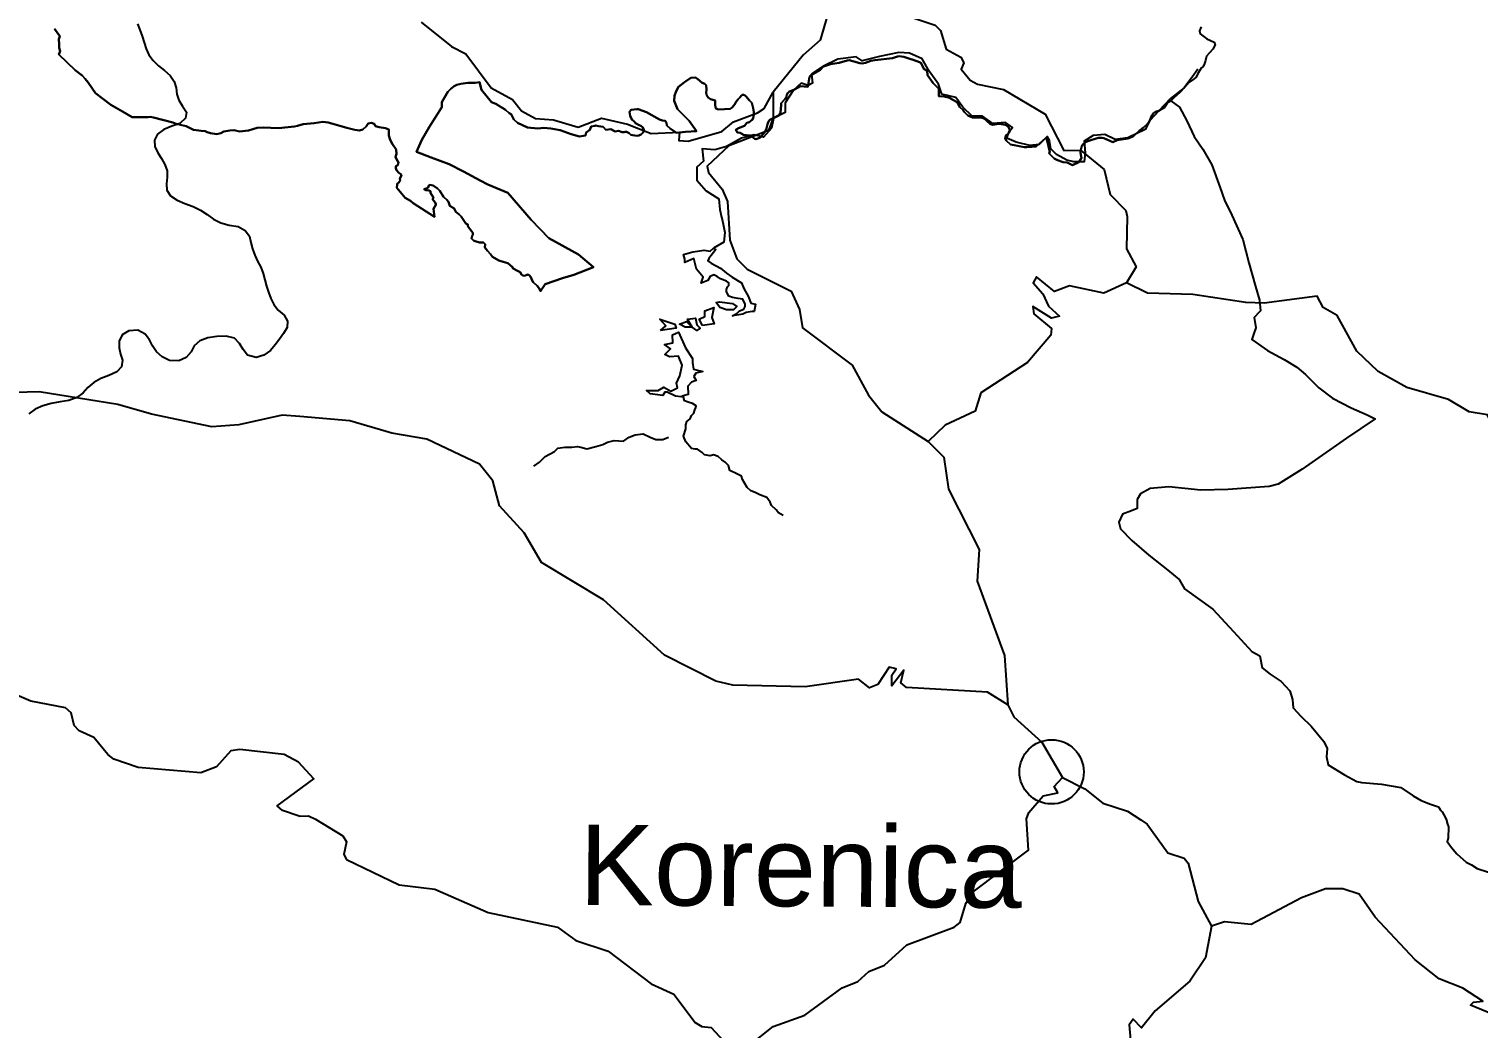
# Model space of a CAD drawing. Header units: metres. Extents: x 13.21 to 19.52, y 42.14 to 46.62.
# Drawn here: x 15.4171 to 15.8223, y 44.6767 to 44.9561 of the extents above; entities that cross this region are included whole.
import ezdxf

# ---------------------------------------------------------------- set-up
doc = ezdxf.new("R2010")
doc.units = ezdxf.units.M
doc.header["$MEASUREMENT"] = 0
for name, color, linetype in [('CESTE', 5, 'Continuous'), ('grad_manji', 1, 'Continuous'), ('hr', 9, 'Continuous'), ('naziv_manji', 1, 'Continuous'), ('PRUGE', 7, 'Continuous'), ('RIJEKE', 4, 'Continuous')]:
    doc.layers.add(name, color=color, linetype=linetype)
doc.styles.get("Standard").update_dxf_attribs({"font": 'arial.ttf'})

msp = doc.modelspace()

# ---------------------------------------------------------------- linework, layer by layer
at = {"layer": 'CESTE'}
for points in [[(15.64665, 44.97354), (15.64246, 44.96705), (15.63838, 44.953), (15.63358, 44.94882), (15.62522, 44.93842)], [(15.64665, 44.97354), (15.65305, 44.97079), (15.65511, 44.9656), (15.65913, 44.96105), (15.67047, 44.95715), (15.67196, 44.95568), (15.67354, 44.95046), (15.67767, 44.94822), (15.67854, 44.94667), (15.67779, 44.94486), (15.6803, 44.94183), (15.68231, 44.94071), (15.68957, 44.93922), (15.70123, 44.93229), (15.70644, 44.9221), (15.71116, 44.92221), (15.71774, 44.9168), (15.71948, 44.90983), (15.72382, 44.9054), (15.72422, 44.90367), (15.72404, 44.89464), (15.72673, 44.88956), (15.724, 44.88514)], [(15.52681, 44.95805), (15.53523, 44.95125), (15.5393, 44.94921), (15.54635, 44.93966), (15.55234, 44.93642), (15.5548, 44.93321), (15.55874, 44.93109), (15.56375, 44.93072), (15.57066, 44.92867), (15.57719, 44.93117), (15.5845, 44.92948), (15.59106, 44.92693), (15.59896, 44.9273), (15.59879, 44.92493), (15.60141, 44.92476), (15.61083, 44.92742), (15.61407, 44.93014), (15.6208, 44.93266), (15.62268, 44.93389), (15.62522, 44.93842)], [(15.62522, 44.93842), (15.62517, 44.93123), (15.6239, 44.92775), (15.61279, 44.92346), (15.60678, 44.91772), (15.60707, 44.91594), (15.6109, 44.91128), (15.6124, 44.90785), (15.61311, 44.89709), (15.61506, 44.89187), (15.61791, 44.88896), (15.63021, 44.88283), (15.63253, 44.87769), (15.63336, 44.87253), (15.64733, 44.86207), (15.65182, 44.85368), (15.65555, 44.849), (15.66856, 44.84074)], [(15.724, 44.88514), (15.71765, 44.88219), (15.7081, 44.88425), (15.70391, 44.88274), (15.6988, 44.88677), (15.69788, 44.88514), (15.70063, 44.88207), (15.7022, 44.87863), (15.70525, 44.8758), (15.70305, 44.87522), (15.69783, 44.87846), (15.69808, 44.87643), (15.70302, 44.87234), (15.70288, 44.87052), (15.6963, 44.86287), (15.68331, 44.85439), (15.68172, 44.84921), (15.67326, 44.84529), (15.66856, 44.84074)], [(15.87646, 44.81726), (15.86899, 44.81624), (15.86574, 44.82096), (15.83208, 44.83345), (15.82495, 44.84816), (15.8198, 44.84901), (15.81409, 44.85251), (15.80241, 44.85588), (15.79441, 44.8603), (15.78839, 44.86599), (15.78294, 44.87599), (15.77902, 44.87821), (15.77734, 44.88143), (15.76247, 44.87942), (15.75742, 44.87965), (15.74258, 44.88188), (15.72989, 44.88224), (15.724, 44.88514)], [(15.49286, 44.84771), (15.48789, 44.84808), (15.47577, 44.84544), (15.46822, 44.84484), (15.45132, 44.84836), (15.44198, 44.85113), (15.41995, 44.85468), (15.40982, 44.85438), (15.40316, 44.85187), (15.39367, 44.84954), (15.39141, 44.85006), (15.39031, 44.85185), (15.38833, 44.85237), (15.38127, 44.85015), (15.37622, 44.85001), (15.37139, 44.85104), (15.36521, 44.85408), (15.35808, 44.85589), (15.34722, 44.86056), (15.33649, 44.85812)], [(15.69085, 44.76713), (15.68509, 44.77063), (15.66251, 44.7719), (15.66088, 44.77328), (15.66172, 44.77682), (15.65834, 44.77243), (15.65841, 44.77536), (15.65959, 44.77711), (15.65764, 44.7776), (15.65445, 44.77277), (15.65217, 44.77188), (15.64904, 44.7743), (15.63416, 44.77216), (15.61395, 44.77261), (15.60917, 44.77368), (15.59477, 44.78095), (15.57775, 44.7965), (15.56038, 44.80691), (15.55553, 44.81518), (15.54863, 44.82272), (15.54676, 44.82971), (15.54312, 44.83439), (15.52839, 44.84144), (15.51857, 44.84311), (15.50686, 44.84652), (15.49286, 44.84771)], [(15.66856, 44.84074), (15.67296, 44.83636), (15.67427, 44.82744), (15.68278, 44.81057), (15.68224, 44.80171), (15.68988, 44.78084), (15.69085, 44.76713)], [(15.49262, 44.7359), (15.488, 44.73756), (15.48652, 44.73883), (15.49671, 44.74638), (15.49242, 44.75101), (15.48843, 44.75321), (15.47608, 44.75463), (15.47354, 44.75418), (15.46952, 44.74971), (15.46516, 44.74808), (15.44762, 44.74958), (15.4408, 44.75192), (15.43911, 44.75321), (15.43525, 44.75792), (15.43114, 44.75981), (15.42977, 44.76129), (15.42888, 44.76486), (15.42728, 44.76623), (15.41761, 44.76815), (15.4111, 44.77092)], [(15.69085, 44.76713), (15.69253, 44.76376), (15.70033, 44.75668), (15.70613, 44.74674)], [(15.61123, 44.67324), (15.6184, 44.67175), (15.62517, 44.67712), (15.6341, 44.68031), (15.64447, 44.68796), (15.64885, 44.6897), (15.65198, 44.69245), (15.65637, 44.69429), (15.66258, 44.69992), (15.67584, 44.70488), (15.67748, 44.70621), (15.67906, 44.71148), (15.68116, 44.71477), (15.69664, 44.72643), (15.696, 44.73524), (15.69672, 44.73696), (15.70067, 44.74163), (15.70476, 44.74249), (15.70376, 44.74425), (15.70613, 44.74674)], [(15.70613, 44.74674), (15.71232, 44.74362), (15.71735, 44.7396), (15.72424, 44.73736), (15.72801, 44.73495), (15.72979, 44.7337), (15.73558, 44.72573), (15.7401, 44.72417), (15.74126, 44.72276), (15.744, 44.71205), (15.74776, 44.70514)], [(15.49262, 44.7359), (15.49523, 44.736), (15.49724, 44.73512), (15.50489, 44.73048), (15.50589, 44.72878), (15.50514, 44.72519), (15.50588, 44.72386), (15.5206, 44.71678), (15.53055, 44.71556), (15.54551, 44.70901), (15.56489, 44.7049), (15.57, 44.70113), (15.57909, 44.69817), (15.59105, 44.689), (15.59744, 44.68612), (15.6034, 44.67824), (15.60527, 44.67712), (15.60787, 44.67684), (15.61123, 44.67324)], [(15.82927, 44.67936), (15.82024, 44.68308), (15.82106, 44.68392), (15.82362, 44.68421), (15.81802, 44.68784), (15.81142, 44.69046), (15.80476, 44.69579), (15.79353, 44.7077), (15.78902, 44.7141), (15.78452, 44.71565), (15.77962, 44.71562), (15.77293, 44.7131), (15.75882, 44.70561), (15.75137, 44.70636), (15.74776, 44.70514)], [(15.74776, 44.70514), (15.7461, 44.69629), (15.74169, 44.68981), (15.73203, 44.68153), (15.72822, 44.67675), (15.72585, 44.67919), (15.72473, 44.67758), (15.72525, 44.67226)]]:
    msp.add_lwpolyline(points, dxfattribs=at)
at = {"layer": 'grad_manji'}
msp.add_circle((15.70306, 44.74833), 0.00898, dxfattribs=at)
at = {"layer": 'hr'}
for points in [[(15.74488, 44.95669), (15.74443, 44.95559), (15.74464, 44.95481), (15.74645, 44.95339), (15.74849, 44.95244), (15.74881, 44.95169), (15.74812, 44.95051), (15.7472, 44.94949), (15.7464, 44.94848), (15.74606, 44.94735), (15.74577, 44.94644), (15.74548, 44.94565), (15.74491, 44.94518), (15.74441, 44.94445), (15.74388, 44.94348), (15.74352, 44.94267), (15.74258, 44.9419), (15.74141, 44.94114), (15.74033, 44.93985), (15.73896, 44.93832), (15.73722, 44.93683), (15.73642, 44.93599), (15.73549, 44.93557), (15.73521, 44.93498), (15.73465, 44.9342), (15.73382, 44.93366), (15.73309, 44.93327), (15.73215, 44.93291), (15.73153, 44.93256), (15.73114, 44.93199), (15.73092, 44.9316), (15.7306, 44.93074), (15.73035, 44.93028), (15.73022, 44.93007), (15.72977, 44.92952), (15.72875, 44.92861), (15.7275, 44.92766), (15.72621, 44.92647), (15.7258, 44.92602), (15.72509, 44.92574), (15.72433, 44.92552), (15.72136, 44.92506), (15.72019, 44.92449), (15.71764, 44.92559), (15.71716, 44.92567), (15.71616, 44.9257), (15.71552, 44.92548), (15.71378, 44.92496), (15.71277, 44.92454), (15.71184, 44.92392), (15.71148, 44.92348), (15.71119, 44.9223), (15.71111, 44.92159), (15.71119, 44.92094), (15.71141, 44.92009), (15.71069, 44.91887), (15.7089, 44.91803), (15.70742, 44.91875), (15.70632, 44.91886), (15.7047, 44.91941), (15.70377, 44.91986), (15.70241, 44.92127), (15.70255, 44.92184), (15.70219, 44.92329), (15.7016, 44.92555), (15.70132, 44.92562), (15.69877, 44.92321), (15.69753, 44.9232), (15.69617, 44.92308), (15.69543, 44.92311), (15.69303, 44.92349), (15.69156, 44.92377), (15.69032, 44.92498), (15.69005, 44.92559), (15.6903, 44.9263), (15.69072, 44.92661), (15.69142, 44.92741), (15.69115, 44.92835), (15.69081, 44.92889), (15.69017, 44.92929), (15.68828, 44.92961), (15.68661, 44.92935), (15.68582, 44.92958), (15.68487, 44.93047), (15.6843, 44.93096), (15.68391, 44.93116), (15.68351, 44.93124), (15.68098, 44.93138), (15.67962, 44.93192), (15.67863, 44.93291), (15.67825, 44.93354), (15.67743, 44.93424), (15.67669, 44.93562), (15.67547, 44.93628), (15.67447, 44.93688), (15.67292, 44.9372), (15.67157, 44.93733), (15.67153, 44.93939), (15.66992, 44.94096), (15.66833, 44.94318), (15.66824, 44.94438), (15.66741, 44.94492), (15.66714, 44.94531), (15.66657, 44.94652), (15.66609, 44.94684), (15.66438, 44.94748), (15.66409, 44.9476), (15.66373, 44.94773), (15.66171, 44.94833), (15.66042, 44.94851), (15.65998, 44.94844), (15.65859, 44.94801), (15.65366, 44.94742), (15.65251, 44.94719), (15.651, 44.9467), (15.65009, 44.94646), (15.64948, 44.94654), (15.64645, 44.94739), (15.64593, 44.94734), (15.64361, 44.9467), (15.64119, 44.94627), (15.63931, 44.94564), (15.63841, 44.94474), (15.63713, 44.94391), (15.63564, 44.94314), (15.63543, 44.94275), (15.63539, 44.9427), (15.63487, 44.93992), (15.63288, 44.94017), (15.63121, 44.93922), (15.62955, 44.93852), (15.62931, 44.93831), (15.62899, 44.93767), (15.62881, 44.93697), (15.6285, 44.9365), (15.62748, 44.93534), (15.62747, 44.9348), (15.62721, 44.93281), (15.6271, 44.93244), (15.62672, 44.93196), (15.62427, 44.93067), (15.62391, 44.93026), (15.62364, 44.92953), (15.62337, 44.92826), (15.62332, 44.92817), (15.6227, 44.92704), (15.62214, 44.92647), (15.62155, 44.92581), (15.62092, 44.92545), (15.62034, 44.92533), (15.6201, 44.92538), (15.61883, 44.9263), (15.61773, 44.92638), (15.61693, 44.92648), (15.61598, 44.92712), (15.61522, 44.9272), (15.61474, 44.92791), (15.61547, 44.92835), (15.61718, 44.92903), (15.61783, 44.92984), (15.61817, 44.92993), (15.61847, 44.93004), (15.61875, 44.93021), (15.61899, 44.93042), (15.6193, 44.93073), (15.61958, 44.9312), (15.61973, 44.93163), (15.6198, 44.93203), (15.6198, 44.93283), (15.61963, 44.93402), (15.61921, 44.93548), (15.61856, 44.9361), (15.61751, 44.93737), (15.61735, 44.9375), (15.61686, 44.93768), (15.61657, 44.93768), (15.61637, 44.93751), (15.61592, 44.93697), (15.6154, 44.93645), (15.61474, 44.93562), (15.61451, 44.93511), (15.61373, 44.93415), (15.61347, 44.93396), (15.61318, 44.93381), (15.60998, 44.93358), (15.60966, 44.93366), (15.60946, 44.93377), (15.60916, 44.93387), (15.60896, 44.93482), (15.60894, 44.93609), (15.60867, 44.93622), (15.60763, 44.93649), (15.60699, 44.93696), (15.60664, 44.93748), (15.60649, 44.93826), (15.60652, 44.93916), (15.60643, 44.94041), (15.60613, 44.94079), (15.60533, 44.94103), (15.60415, 44.94209), (15.60347, 44.94253), (15.60219, 44.94249), (15.60044, 44.94128), (15.59877, 44.93998), (15.59804, 44.93876), (15.59764, 44.9374), (15.59749, 44.936), (15.59847, 44.93372), (15.60168, 44.93045), (15.60375, 44.92755), (15.60065, 44.9274), (15.59813, 44.92707), (15.59644, 44.92825), (15.59549, 44.92916), (15.59533, 44.92987), (15.59499, 44.93041), (15.59429, 44.93054), (15.59344, 44.93079), (15.58981, 44.93285), (15.58747, 44.93366), (15.58705, 44.93372), (15.58546, 44.93352), (15.58501, 44.93297), (15.58525, 44.93186), (15.58569, 44.93085), (15.58621, 44.93036), (15.58638, 44.93013), (15.58667, 44.92982), (15.58704, 44.92957), (15.58731, 44.9294), (15.58771, 44.92927), (15.58816, 44.92901), (15.58862, 44.92871), (15.58894, 44.92822), (15.58903, 44.92801), (15.58901, 44.92774), (15.58898, 44.92748), (15.58875, 44.92712), (15.58846, 44.92681), (15.58828, 44.92664), (15.58797, 44.9265), (15.5876, 44.92635), (15.58724, 44.92625), (15.5865, 44.92629), (15.58585, 44.92638), (15.58544, 44.92656), (15.58519, 44.92673), (15.58496, 44.92694), (15.58475, 44.92711), (15.58438, 44.9273), (15.58416, 44.92736), (15.58384, 44.92735), (15.58349, 44.92729), (15.58299, 44.92729), (15.58196, 44.92761), (15.58098, 44.92745), (15.57985, 44.92807), (15.57839, 44.92794), (15.57764, 44.92875), (15.5764, 44.9289), (15.57557, 44.92909), (15.57533, 44.92907), (15.57427, 44.92882), (15.57394, 44.9279), (15.57292, 44.92717), (15.57273, 44.92629), (15.57103, 44.92601), (15.56867, 44.9267), (15.56563, 44.92786), (15.56304, 44.92827), (15.5611, 44.92846), (15.55943, 44.92831), (15.55646, 44.9286), (15.55366, 44.92991), (15.55265, 44.93078), (15.55191, 44.93226), (15.55142, 44.93258), (15.55036, 44.93347), (15.54765, 44.93522), (15.54639, 44.93563), (15.54368, 44.93911), (15.54311, 44.94128), (15.54305, 44.94125), (15.54187, 44.94108), (15.53978, 44.94103), (15.53783, 44.94082), (15.53674, 44.9405), (15.53596, 44.94017), (15.53502, 44.93939), (15.53423, 44.93859), (15.53329, 44.93699), (15.53259, 44.93562), (15.53258, 44.93425), (15.52901, 44.92869), (15.52697, 44.92512), (15.52547, 44.92179), (15.52955, 44.92017), (15.53458, 44.91833), (15.5386, 44.91623), (15.54324, 44.91372), (15.54545, 44.91261), (15.55096, 44.91025), (15.55751, 44.90274), (15.56251, 44.89765), (15.57074, 44.89304), (15.57498, 44.8895), (15.56948, 44.88737), (15.56631, 44.88645), (15.56145, 44.88474), (15.56018, 44.88281), (15.55985, 44.8834), (15.55919, 44.88433), (15.55813, 44.88533), (15.55784, 44.8858), (15.55741, 44.88671), (15.55706, 44.88722), (15.55672, 44.88747), (15.55642, 44.88739), (15.55621, 44.88738), (15.55592, 44.88716), (15.55554, 44.88712), (15.55518, 44.88717), (15.55485, 44.8875), (15.55446, 44.88814), (15.55366, 44.88849), (15.55249, 44.88912), (15.55221, 44.88962), (15.55104, 44.89058), (15.54972, 44.89096), (15.54852, 44.89139), (15.5467, 44.89242), (15.54612, 44.89313), (15.54528, 44.89404), (15.54461, 44.89498), (15.54465, 44.89592), (15.54418, 44.89644), (15.54362, 44.89638), (15.54304, 44.89638), (15.54191, 44.89677), (15.54144, 44.89696), (15.541, 44.89733), (15.54086, 44.89755), (15.54101, 44.89824), (15.5412, 44.89854), (15.54124, 44.8989), (15.5412, 44.89911), (15.54098, 44.89944), (15.53997, 44.90069), (15.53979, 44.901), (15.53983, 44.9014), (15.53928, 44.90171), (15.53798, 44.90364), (15.53737, 44.90421), (15.53645, 44.90494), (15.53602, 44.90587), (15.53479, 44.90662), (15.53439, 44.90779), (15.53392, 44.90832), (15.53298, 44.90914), (15.53194, 44.91088), (15.53135, 44.9115), (15.53012, 44.91238), (15.52917, 44.9125), (15.52895, 44.91234), (15.52869, 44.91179), (15.52843, 44.91158), (15.52762, 44.91132), (15.52802, 44.91103), (15.52893, 44.91093), (15.52934, 44.91078), (15.52941, 44.91058), (15.52941, 44.91034), (15.53015, 44.90912), (15.53023, 44.9089), (15.5299, 44.90857), (15.53066, 44.90758), (15.53087, 44.90715), (15.53087, 44.90694), (15.5302, 44.90584), (15.53045, 44.90359), (15.52455, 44.90742), (15.52381, 44.90806), (15.52233, 44.90894), (15.52, 44.91166), (15.52004, 44.91259), (15.52012, 44.91295), (15.52053, 44.91323), (15.52087, 44.91376), (15.52079, 44.91432), (15.52125, 44.91519), (15.52105, 44.91549), (15.52051, 44.91586), (15.51987, 44.91664), (15.51966, 44.91719), (15.51966, 44.91776), (15.52025, 44.91804), (15.52046, 44.91881), (15.51989, 44.91967), (15.51956, 44.92037), (15.5199, 44.92121), (15.51981, 44.9224), (15.51873, 44.92389), (15.51814, 44.92509), (15.51776, 44.92636), (15.51777, 44.92805), (15.51678, 44.92834), (15.515, 44.92869), (15.51401, 44.92898), (15.5136, 44.92961), (15.51284, 44.9299), (15.51193, 44.92969), (15.51134, 44.92886), (15.51044, 44.928), (15.50953, 44.92774), (15.50817, 44.92789), (15.50597, 44.92852), (15.50075, 44.92995), (15.49925, 44.93017), (15.49686, 44.92976), (15.49478, 44.92956), (15.49376, 44.92952), (15.4922, 44.92907), (15.49132, 44.92885), (15.4869, 44.92843), (15.48257, 44.92855), (15.48091, 44.92851), (15.47965, 44.92806), (15.47845, 44.92773), (15.47601, 44.92747), (15.47451, 44.92786), (15.47436, 44.92785), (15.47324, 44.92776), (15.47159, 44.92742), (15.47072, 44.92698), (15.4696, 44.9267), (15.46787, 44.927), (15.46693, 44.92722), (15.46638, 44.92756), (15.4652, 44.92768), (15.46319, 44.92794), (15.46306, 44.92796), (15.46102, 44.92898), (15.45826, 44.92956), (15.45733, 44.93001), (15.45189, 44.93137), (15.45101, 44.93154), (15.45047, 44.93148), (15.44597, 44.93144), (15.44323, 44.93308), (15.44, 44.93494), (15.43764, 44.93664), (15.43569, 44.93821), (15.43483, 44.9394), (15.43365, 44.94119), (15.4328, 44.94219), (15.432, 44.94312), (15.43005, 44.94462), (15.42544, 44.94901), (15.42584, 44.9499), (15.42552, 44.95086), (15.42553, 44.95187), (15.42547, 44.95332), (15.4257, 44.95411), (15.42421, 44.95614)], [(15.42421, 44.95614), (15.4257, 44.95411), (15.42547, 44.95332), (15.42553, 44.95187), (15.42552, 44.95086), (15.42584, 44.9499), (15.42544, 44.94901), (15.43005, 44.94462), (15.432, 44.94312), (15.4328, 44.94219), (15.43365, 44.94119), (15.43483, 44.9394), (15.43569, 44.93821), (15.43764, 44.93664), (15.44, 44.93494), (15.44323, 44.93308), (15.44597, 44.93144), (15.45047, 44.93148), (15.45101, 44.93154), (15.45189, 44.93137), (15.45733, 44.93001), (15.45826, 44.92956), (15.46102, 44.92898), (15.46306, 44.92796), (15.46319, 44.92794), (15.4652, 44.92768), (15.46638, 44.92756), (15.46693, 44.92722), (15.46787, 44.927), (15.4696, 44.9267), (15.47072, 44.92698), (15.47159, 44.92742), (15.47324, 44.92776), (15.47436, 44.92785), (15.47451, 44.92786), (15.47601, 44.92747), (15.47845, 44.92773), (15.47965, 44.92806), (15.48091, 44.92851), (15.48257, 44.92855), (15.4869, 44.92843), (15.49132, 44.92885), (15.4922, 44.92907), (15.49376, 44.92952), (15.49478, 44.92956), (15.49686, 44.92976), (15.49925, 44.93017), (15.50075, 44.92995), (15.50597, 44.92852), (15.50817, 44.92789), (15.50953, 44.92774), (15.51044, 44.928), (15.51134, 44.92886), (15.51193, 44.92969), (15.51284, 44.9299), (15.5136, 44.92961), (15.51401, 44.92898), (15.515, 44.92869), (15.51678, 44.92834), (15.51777, 44.92805), (15.51776, 44.92636), (15.51814, 44.92509), (15.51873, 44.92389), (15.51981, 44.9224), (15.5199, 44.92121), (15.51956, 44.92037), (15.51989, 44.91967), (15.52046, 44.91881), (15.52025, 44.91804), (15.51966, 44.91776), (15.51966, 44.91719), (15.51987, 44.91664), (15.52051, 44.91586), (15.52105, 44.91549), (15.52125, 44.91519), (15.52079, 44.91432), (15.52087, 44.91376), (15.52053, 44.91323), (15.52012, 44.91295), (15.52004, 44.91259), (15.52, 44.91166), (15.52233, 44.90894), (15.52381, 44.90806), (15.52455, 44.90742), (15.53045, 44.90359), (15.5302, 44.90584), (15.53087, 44.90694), (15.53087, 44.90715), (15.53066, 44.90758), (15.5299, 44.90857), (15.53023, 44.9089), (15.53015, 44.90912), (15.52941, 44.91034), (15.52941, 44.91058), (15.52934, 44.91078), (15.52893, 44.91093), (15.52802, 44.91103), (15.52762, 44.91132), (15.52843, 44.91158), (15.52869, 44.91179), (15.52895, 44.91234), (15.52917, 44.9125), (15.53012, 44.91238), (15.53135, 44.9115), (15.53194, 44.91088), (15.53298, 44.90914), (15.53392, 44.90832), (15.53439, 44.90779), (15.53479, 44.90662), (15.53602, 44.90587), (15.53645, 44.90494), (15.53737, 44.90421), (15.53798, 44.90364), (15.53928, 44.90171), (15.53983, 44.9014), (15.53979, 44.901), (15.53997, 44.90069), (15.54098, 44.89944), (15.5412, 44.89911), (15.54124, 44.8989), (15.5412, 44.89854), (15.54101, 44.89824), (15.54086, 44.89755), (15.541, 44.89733), (15.54144, 44.89696), (15.54191, 44.89677), (15.54304, 44.89638), (15.54362, 44.89638), (15.54418, 44.89644), (15.54465, 44.89592), (15.54461, 44.89498), (15.54528, 44.89404), (15.54612, 44.89313), (15.5467, 44.89242), (15.54852, 44.89139), (15.54972, 44.89096), (15.55104, 44.89058), (15.55221, 44.88962), (15.55249, 44.88912), (15.55366, 44.88849), (15.55446, 44.88814), (15.55485, 44.8875), (15.55518, 44.88717), (15.55554, 44.88712), (15.55592, 44.88716), (15.55621, 44.88738), (15.55642, 44.88739), (15.55672, 44.88747), (15.55706, 44.88722), (15.55741, 44.88671), (15.55784, 44.8858), (15.55813, 44.88533), (15.55919, 44.88433), (15.55985, 44.8834), (15.56018, 44.88281), (15.56145, 44.88474), (15.56631, 44.88645), (15.56948, 44.88737), (15.57498, 44.8895), (15.57074, 44.89304), (15.56251, 44.89765), (15.55751, 44.90274), (15.55096, 44.91025), (15.54545, 44.91261), (15.54324, 44.91372), (15.5386, 44.91623), (15.53458, 44.91833), (15.52955, 44.92017), (15.52547, 44.92179), (15.52697, 44.92512), (15.52901, 44.92869), (15.53258, 44.93425), (15.53259, 44.93562), (15.53329, 44.93699), (15.53423, 44.93859), (15.53502, 44.93939), (15.53596, 44.94017), (15.53674, 44.9405), (15.53783, 44.94082), (15.53978, 44.94103), (15.54187, 44.94108), (15.54305, 44.94125), (15.54311, 44.94128), (15.54368, 44.93911), (15.54639, 44.93563), (15.54765, 44.93522), (15.55036, 44.93347), (15.55142, 44.93258), (15.55191, 44.93226), (15.55265, 44.93078), (15.55366, 44.92991), (15.55646, 44.9286), (15.55943, 44.92831), (15.5611, 44.92846), (15.56304, 44.92827), (15.56563, 44.92786), (15.56867, 44.9267), (15.57103, 44.92601), (15.57273, 44.92629), (15.57292, 44.92717), (15.57394, 44.9279), (15.57427, 44.92882), (15.57533, 44.92907), (15.57557, 44.92909), (15.5764, 44.9289), (15.57764, 44.92875), (15.57839, 44.92794), (15.57985, 44.92807), (15.58098, 44.92745), (15.58196, 44.92761), (15.58299, 44.92729), (15.58349, 44.92729), (15.58384, 44.92735), (15.58416, 44.92736), (15.58438, 44.9273), (15.58475, 44.92711), (15.58496, 44.92694), (15.58519, 44.92673), (15.58544, 44.92656), (15.58585, 44.92638), (15.5865, 44.92629), (15.58724, 44.92625), (15.5876, 44.92635), (15.58797, 44.9265), (15.58828, 44.92664), (15.58846, 44.92681), (15.58875, 44.92712), (15.58898, 44.92748), (15.58901, 44.92774), (15.58903, 44.92801), (15.58894, 44.92822), (15.58862, 44.92871), (15.58816, 44.92901), (15.58771, 44.92927), (15.58731, 44.9294), (15.58704, 44.92957), (15.58667, 44.92982), (15.58638, 44.93013), (15.58621, 44.93036), (15.58569, 44.93085), (15.58525, 44.93186), (15.58501, 44.93297), (15.58546, 44.93352), (15.58705, 44.93372), (15.58747, 44.93366), (15.58981, 44.93285), (15.59344, 44.93079), (15.59429, 44.93054), (15.59499, 44.93041), (15.59533, 44.92987), (15.59549, 44.92916), (15.59644, 44.92825), (15.59813, 44.92707), (15.60065, 44.9274), (15.60375, 44.92755), (15.60168, 44.93045), (15.59847, 44.93372), (15.59749, 44.936), (15.59764, 44.9374), (15.59804, 44.93876), (15.59877, 44.93998), (15.60044, 44.94128), (15.60219, 44.94249), (15.60347, 44.94253), (15.60415, 44.94209), (15.60533, 44.94103), (15.60613, 44.94079), (15.60643, 44.94041), (15.60652, 44.93916), (15.60649, 44.93826), (15.60664, 44.93748), (15.60699, 44.93696), (15.60763, 44.93649), (15.60867, 44.93622), (15.60894, 44.93609), (15.60896, 44.93482), (15.60916, 44.93387), (15.60946, 44.93377), (15.60966, 44.93366), (15.60998, 44.93358), (15.61318, 44.93381), (15.61347, 44.93396), (15.61373, 44.93415), (15.61451, 44.93511), (15.61474, 44.93562), (15.6154, 44.93645), (15.61592, 44.93697), (15.61637, 44.93751), (15.61657, 44.93768), (15.61686, 44.93768), (15.61735, 44.9375), (15.61751, 44.93737), (15.61856, 44.9361), (15.61921, 44.93548), (15.61963, 44.93402), (15.6198, 44.93283), (15.6198, 44.93203), (15.61973, 44.93163), (15.61958, 44.9312), (15.6193, 44.93073), (15.61899, 44.93042), (15.61875, 44.93021), (15.61847, 44.93004), (15.61817, 44.92993), (15.61783, 44.92984), (15.61718, 44.92903), (15.61547, 44.92835), (15.61474, 44.92791), (15.61522, 44.9272), (15.61598, 44.92712), (15.61693, 44.92648), (15.61773, 44.92638), (15.61883, 44.9263), (15.6201, 44.92538), (15.62034, 44.92533), (15.62092, 44.92545), (15.62155, 44.92581), (15.62214, 44.92647), (15.6227, 44.92704), (15.62332, 44.92817), (15.62337, 44.92826), (15.62364, 44.92953), (15.62391, 44.93026), (15.62427, 44.93067), (15.62672, 44.93196), (15.6271, 44.93244), (15.62721, 44.93281), (15.62747, 44.9348), (15.62748, 44.93534), (15.6285, 44.9365), (15.62881, 44.93697), (15.62899, 44.93767), (15.62931, 44.93831), (15.62955, 44.93852), (15.63121, 44.93922), (15.63288, 44.94017), (15.63487, 44.93992), (15.63539, 44.9427), (15.63543, 44.94275), (15.63564, 44.94314), (15.63713, 44.94391), (15.63841, 44.94474), (15.63931, 44.94564), (15.64119, 44.94627), (15.64361, 44.9467), (15.64593, 44.94734), (15.64645, 44.94739), (15.64948, 44.94654), (15.65009, 44.94646), (15.651, 44.9467), (15.65251, 44.94719), (15.65366, 44.94742), (15.65859, 44.94801), (15.65998, 44.94844), (15.66042, 44.94851), (15.66171, 44.94833), (15.66373, 44.94773), (15.66409, 44.9476), (15.66438, 44.94748), (15.66609, 44.94684), (15.66657, 44.94652), (15.66714, 44.94531), (15.66741, 44.94492), (15.66824, 44.94438), (15.66833, 44.94318), (15.66992, 44.94096), (15.67153, 44.93939), (15.67157, 44.93733), (15.67292, 44.9372), (15.67447, 44.93688), (15.67547, 44.93628), (15.67669, 44.93562), (15.67743, 44.93424), (15.67825, 44.93354), (15.67863, 44.93291), (15.67962, 44.93192), (15.68098, 44.93138), (15.68351, 44.93124), (15.68391, 44.93116), (15.6843, 44.93096), (15.68487, 44.93047), (15.68582, 44.92958), (15.68661, 44.92935), (15.68828, 44.92961), (15.69017, 44.92929), (15.69081, 44.92889), (15.69115, 44.92835), (15.69142, 44.92741), (15.69072, 44.92661), (15.6903, 44.9263), (15.69005, 44.92559), (15.69032, 44.92498), (15.69156, 44.92377), (15.69303, 44.92349), (15.69543, 44.92311), (15.69617, 44.92308), (15.69753, 44.9232), (15.69877, 44.92321), (15.70132, 44.92562), (15.7016, 44.92555), (15.70219, 44.92329), (15.70255, 44.92184), (15.70241, 44.92127), (15.70377, 44.91986), (15.7047, 44.91941), (15.70632, 44.91886), (15.70742, 44.91875), (15.7089, 44.91803), (15.71069, 44.91887), (15.71141, 44.92009), (15.71119, 44.92094), (15.71111, 44.92159), (15.71119, 44.9223), (15.71148, 44.92348), (15.71184, 44.92392), (15.71277, 44.92454), (15.71378, 44.92496), (15.71552, 44.92548), (15.71616, 44.9257), (15.71716, 44.92567), (15.71764, 44.92559), (15.72019, 44.92449), (15.72136, 44.92506), (15.72433, 44.92552), (15.72509, 44.92574), (15.7258, 44.92602), (15.72621, 44.92647), (15.7275, 44.92766), (15.72875, 44.92861), (15.72977, 44.92952), (15.73022, 44.93007), (15.73035, 44.93028), (15.7306, 44.93074), (15.73092, 44.9316), (15.73114, 44.93199), (15.73153, 44.93256), (15.73215, 44.93291), (15.73309, 44.93327), (15.73382, 44.93366), (15.73465, 44.9342), (15.73521, 44.93498), (15.73549, 44.93557), (15.73642, 44.93599), (15.7388, 44.93428), (15.74087, 44.93039), (15.74288, 44.92606), (15.74534, 44.92253), (15.74784, 44.9181), (15.75016, 44.91174), (15.75138, 44.90821), (15.75342, 44.90403), (15.75655, 44.89723), (15.75824, 44.89069), (15.76007, 44.88412), (15.76116, 44.88029), (15.76144, 44.87731), (15.76108, 44.87689), (15.75974, 44.87545), (15.76016, 44.87256), (15.75955, 44.87069), (15.75908, 44.86927), (15.76343, 44.86622), (15.76805, 44.86364), (15.77162, 44.86151), (15.77409, 44.85952), (15.77778, 44.85579), (15.78164, 44.8529), (15.78687, 44.8502), (15.79134, 44.84817), (15.79354, 44.84704), (15.78555, 44.84168), (15.77317, 44.83302), (15.76642, 44.8288), (15.76392, 44.82815), (15.75233, 44.82728), (15.74478, 44.82715), (15.73583, 44.82803), (15.73059, 44.82758), (15.72794, 44.82614), (15.72701, 44.82453), (15.72699, 44.82202), (15.7254, 44.82134), (15.72288, 44.8204), (15.72185, 44.81814), (15.7223, 44.81628), (15.72546, 44.81309), (15.73024, 44.80898), (15.73558, 44.80471), (15.73872, 44.80211), (15.7402, 44.79957), (15.74814, 44.79384), (15.75397, 44.78759), (15.75906, 44.78201), (15.76126, 44.78078), (15.76192, 44.77748), (15.7642, 44.77569), (15.76724, 44.77364), (15.76971, 44.77101), (15.7704, 44.76862), (15.77058, 44.76626), (15.77278, 44.76396), (15.77563, 44.76114), (15.77915, 44.7568), (15.78008, 44.75488), (15.77996, 44.7525), (15.78039, 44.75027), (15.785, 44.74753), (15.78844, 44.74565), (15.78984, 44.74534), (15.79528, 44.74491), (15.80068, 44.74392), (15.80418, 44.74166), (15.80639, 44.74029), (15.80897, 44.73931), (15.81122, 44.73854), (15.8117, 44.73782), (15.81194, 44.73755), (15.81226, 44.73718), (15.81276, 44.73632), (15.81336, 44.73512), (15.81374, 44.73374), (15.81404, 44.73299), (15.81397, 44.7298), (15.81371, 44.72883), (15.81484, 44.72714), (15.81635, 44.72538), (15.81897, 44.72312), (15.82044, 44.72231), (15.82204, 44.72132), (15.82525, 44.72032)]]:
    msp.add_lwpolyline(points, dxfattribs=at)
at = {"layer": 'PRUGE'}
msp.add_lwpolyline([(15.44745, 44.95759), (15.44813, 44.95586), (15.44873, 44.95411), (15.44927, 44.95235), (15.44986, 44.95061), (15.45064, 44.94889), (15.45182, 44.94729), (15.45332, 44.94586), (15.45501, 44.9445), (15.45658, 44.94308), (15.45768, 44.94148), (15.45827, 44.93971), (15.45844, 44.93791), (15.45902, 44.93618), (15.45999, 44.93451), (15.46115, 44.93283), (15.46089, 44.93116), (15.45931, 44.9297), (15.45702, 44.92891), (15.45479, 44.92799), (15.45301, 44.92675), (15.4522, 44.92502), (15.45231, 44.92325), (15.45309, 44.92151), (15.45415, 44.91987), (15.45509, 44.9182), (15.45574, 44.91647), (15.45575, 44.91466), (15.45555, 44.91285), (15.45561, 44.91108), (15.4567, 44.90943), (15.4585, 44.9082), (15.46072, 44.90729), (15.46299, 44.90649), (15.46508, 44.90548), (15.46697, 44.90428), (15.46867, 44.90292), (15.47073, 44.90192), (15.4731, 44.90123), (15.47563, 44.90085), (15.47759, 44.89979), (15.4788, 44.8982), (15.47915, 44.89641), (15.4796, 44.89463), (15.48021, 44.89289), (15.48104, 44.89119), (15.48189, 44.88949), (15.48261, 44.88777), (15.48301, 44.886), (15.4835, 44.88423), (15.48409, 44.88248), (15.48477, 44.88074), (15.48561, 44.87904), (15.48678, 44.87746), (15.48847, 44.87609), (15.48936, 44.87442), (15.48927, 44.87263), (15.48828, 44.87097), (15.48716, 44.86934), (15.48592, 44.86777), (15.4846, 44.86623), (15.48281, 44.86486), (15.48064, 44.8642), (15.47819, 44.86492), (15.47698, 44.86644), (15.47594, 44.86813), (15.47454, 44.86965), (15.47219, 44.87017), (15.4696, 44.87013), (15.4696, 44.87013), (15.46711, 44.86974), (15.46486, 44.86886), (15.4633, 44.86752), (15.46243, 44.8658), (15.46105, 44.86421), (15.45902, 44.86331), (15.4564, 44.86343), (15.45431, 44.86443), (15.45273, 44.86584), (15.45164, 44.86748), (15.45082, 44.86921), (15.44954, 44.87077), (15.44757, 44.87191), (15.44757, 44.87191), (15.44504, 44.87169), (15.4432, 44.87054), (15.44234, 44.86878), (15.44227, 44.86698), (15.4427, 44.8652), (15.44324, 44.86345), (15.443, 44.8616), (15.44166, 44.8602), (15.43944, 44.85921), (15.43721, 44.85834), (15.43525, 44.85723), (15.43359, 44.85587), (15.43224, 44.85433), (15.43048, 44.85306), (15.42828, 44.85217), (15.42579, 44.85183), (15.42333, 44.85138), (15.42099, 44.85071), (15.4188, 44.84976), (15.41708, 44.84845)], dxfattribs=at)
at = {"layer": 'RIJEKE'}
for points in [[(15.74009, 44.93971), (15.73627, 44.9367), (15.73307, 44.93325), (15.7305, 44.9305), (15.72921, 44.92798), (15.72441, 44.92567), (15.72085, 44.92521), (15.71795, 44.92658), (15.71795, 44.92658), (15.71472, 44.92633), (15.71214, 44.92472), (15.71247, 44.92152), (15.71217, 44.919), (15.70927, 44.919), (15.70733, 44.91944), (15.70441, 44.92104), (15.70281, 44.92264), (15.70246, 44.92493), (15.70181, 44.92607), (15.70181, 44.92607), (15.69956, 44.92378), (15.69699, 44.92354), (15.69312, 44.92445), (15.69053, 44.92559), (15.69116, 44.92742), (15.69212, 44.92857), (15.69018, 44.92993), (15.69018, 44.92993), (15.68662, 44.92969), (15.68371, 44.93176), (15.68371, 44.93176), (15.68081, 44.93175), (15.67822, 44.93426), (15.67626, 44.937), (15.67239, 44.93791), (15.67139, 44.94065), (15.66881, 44.94432), (15.66685, 44.94775), (15.66328, 44.94935), (15.66038, 44.94956), (15.66038, 44.94956), (15.6549, 44.94839), (15.65007, 44.94723), (15.64845, 44.94838), (15.64845, 44.94838), (15.64328, 44.94767), (15.63942, 44.94583), (15.63589, 44.94353), (15.63623, 44.94101), (15.63494, 44.94032), (15.63301, 44.94099), (15.63301, 44.94099), (15.63075, 44.93893), (15.62852, 44.93548), (15.62854, 44.93273), (15.62532, 44.93111), (15.6247, 44.92836), (15.62246, 44.92583), (15.61986, 44.92652), (15.61986, 44.92652), (15.61633, 44.92558), (15.61214, 44.92328), (15.60893, 44.92236), (15.60538, 44.92256), (15.60538, 44.92256), (15.60572, 44.91914), (15.60381, 44.91752), (15.60383, 44.91385), (15.60643, 44.91089), (15.60999, 44.90861), (15.61033, 44.90562), (15.61077, 44.90352), (15.61101, 44.90242), (15.61167, 44.89921), (15.61137, 44.89646), (15.60848, 44.89484)], [(15.74396, 44.94493), (15.74238, 44.94267), (15.74031, 44.93992)], [(15.74031, 44.93992), (15.74009, 44.93971)], [(15.60848, 44.89484), (15.60917, 44.89448), (15.60725, 44.89196), (15.60694, 44.89126), (15.6079, 44.89059), (15.6105, 44.88921), (15.61212, 44.88785), (15.61373, 44.8867), (15.61633, 44.88511), (15.61699, 44.88351), (15.61828, 44.88122), (15.61895, 44.87939), (15.62024, 44.87916), (15.61993, 44.8771), (15.61928, 44.8771), (15.61767, 44.87686), (15.6167, 44.8764), (15.61381, 44.87593), (15.6151, 44.87663), (15.61574, 44.87732), (15.61702, 44.87777), (15.61734, 44.87847), (15.61734, 44.87916), (15.61669, 44.88053), (15.61539, 44.88075), (15.61378, 44.88098), (15.61281, 44.88143), (15.61215, 44.88257), (15.61214, 44.88326), (15.61247, 44.88396), (15.61279, 44.88441), (15.61278, 44.8851), (15.61213, 44.88556), (15.61051, 44.88623), (15.60955, 44.88692), (15.60857, 44.88737), (15.60857, 44.88737), (15.60762, 44.88692), (15.60697, 44.88577), (15.60505, 44.88507), (15.60566, 44.88668), (15.60372, 44.88896), (15.60306, 44.89194), (15.60306, 44.89194), (15.60049, 44.89079), (15.60049, 44.89171), (15.60015, 44.89307), (15.60272, 44.89377), (15.60594, 44.89424), (15.60594, 44.89424), (15.60755, 44.89402), (15.60848, 44.89484)], [(15.60546, 44.87316), (15.60447, 44.87498), (15.60608, 44.87568), (15.60607, 44.87728), (15.60863, 44.8782), (15.60863, 44.8782), (15.60801, 44.87545), (15.60868, 44.87362), (15.60546, 44.87316)], [(15.61219, 44.87753), (15.61025, 44.87821), (15.60927, 44.87959), (15.61023, 44.87982), (15.61023, 44.87982), (15.61378, 44.87938), (15.61508, 44.87846), (15.61412, 44.87754), (15.61219, 44.87753)], [(15.59371, 44.87175), (15.59514, 44.87311), (15.59352, 44.87495), (15.59352, 44.87495), (15.59772, 44.87358), (15.59804, 44.87244), (15.59371, 44.87175)], [(15.60256, 44.87268), (15.60062, 44.87268), (15.59901, 44.87358), (15.60092, 44.87428), (15.60092, 44.87428), (15.60256, 44.87268)], [(15.60256, 44.87268), (15.60124, 44.87497), (15.60351, 44.87521), (15.60351, 44.87521), (15.60383, 44.87337), (15.60481, 44.87246), (15.60385, 44.87177), (15.60256, 44.87268)], [(15.60004, 44.85347), (15.59947, 44.85319), (15.59786, 44.85342), (15.5956, 44.85456), (15.5956, 44.85456), (15.59495, 44.85455), (15.59431, 44.85364), (15.59077, 44.85407), (15.58979, 44.85499), (15.59302, 44.855), (15.59461, 44.85592), (15.59461, 44.85592), (15.59655, 44.85478), (15.59849, 44.85571), (15.59815, 44.85709), (15.5991, 44.85915), (15.59972, 44.86213), (15.59874, 44.86465), (15.59874, 44.86465), (15.59617, 44.86442), (15.59486, 44.8651), (15.59647, 44.8667), (15.59484, 44.86784), (15.59711, 44.8683), (15.59709, 44.8706), (15.59869, 44.8713), (15.59869, 44.8713), (15.60065, 44.86694), (15.60262, 44.86397), (15.60263, 44.86283), (15.60296, 44.86099), (15.60553, 44.86031), (15.6036, 44.85985), (15.60298, 44.85894), (15.60362, 44.85778), (15.60234, 44.85733), (15.60138, 44.85618), (15.60139, 44.85388), (15.60004, 44.85347)], [(15.62798, 44.82007), (15.62669, 44.82075), (15.62604, 44.82167), (15.62474, 44.82282), (15.6244, 44.82373), (15.62344, 44.8251), (15.62149, 44.82579), (15.6202, 44.82648), (15.61892, 44.82692), (15.61793, 44.82784), (15.6173, 44.82899), (15.61663, 44.83013), (15.6163, 44.83104), (15.61501, 44.83172), (15.61307, 44.83264), (15.61274, 44.83401), (15.61176, 44.83493), (15.6108, 44.83561), (15.60982, 44.83653), (15.60854, 44.83698), (15.60854, 44.83698), (15.60757, 44.83676), (15.60595, 44.83698), (15.60531, 44.83767), (15.60402, 44.83857), (15.60337, 44.83858), (15.6024, 44.83879), (15.60077, 44.84063), (15.60012, 44.84223), (15.60075, 44.8443), (15.60073, 44.84545), (15.60106, 44.84636), (15.60201, 44.84705), (15.60234, 44.84797), (15.60297, 44.84866), (15.60329, 44.84958), (15.60361, 44.85027), (15.60362, 44.85073), (15.60263, 44.85141), (15.60168, 44.85164), (15.60038, 44.85209), (15.60004, 44.85347)], [(15.55827, 44.83383), (15.55987, 44.83498), (15.56146, 44.83659), (15.56404, 44.83797), (15.565, 44.8389), (15.56693, 44.83913), (15.56886, 44.83914), (15.57048, 44.83938), (15.57048, 44.83938), (15.57144, 44.83914), (15.57306, 44.83869), (15.57564, 44.83939), (15.57757, 44.83987), (15.57885, 44.84055), (15.58078, 44.84102), (15.58078, 44.84102), (15.58337, 44.84079), (15.58496, 44.84195), (15.58657, 44.84264), (15.58883, 44.84288), (15.58883, 44.84288), (15.59077, 44.84197), (15.59237, 44.84129), (15.59431, 44.8413), (15.59593, 44.84199)]]:
    msp.add_lwpolyline(points, dxfattribs=at)

# ---------------------------------------------------------------- texts
at = {"layer": 'naziv_manji', "insert": (15.57104, 44.73361), "char_height": 0.0224579, "width": 0.1572052, "attachment_point": 1, "rotation": 359.5945}
msp.add_mtext('{\\fArial CE|b0|i0|c238|p34;Korenica}', dxfattribs=at)

doc.saveas('drawing.dxf')
